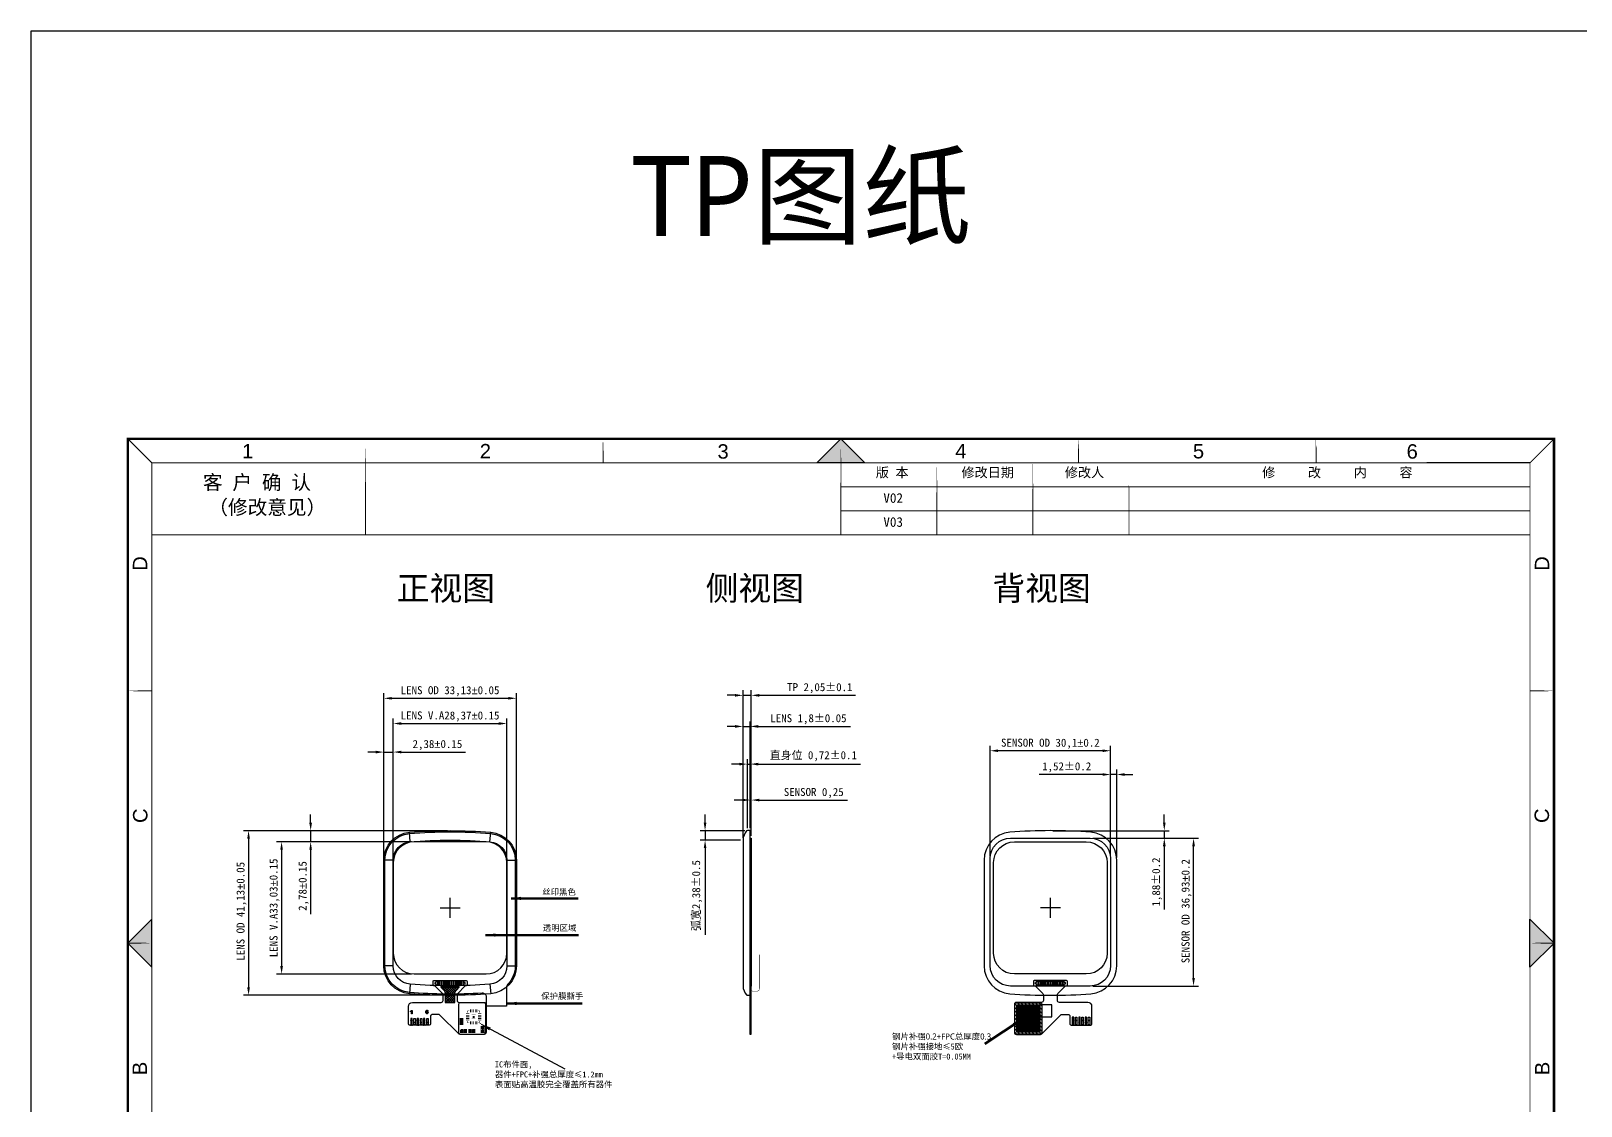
# Model space of a CAD drawing. Header units: millimetres. Extents: x -211 to 1637, y 270 to 770.
# Drawn here: x 437 to 824.3, y 501.3 to 769.8 of the extents above; entities that cross this region are included whole.
import ezdxf

# ---------------------------------------------------------------- set-up
doc = ezdxf.new("R2010")
doc.units = ezdxf.units.MM
doc.linetypes.add('TRMIDX_20', pattern=[2, 1, 1])
for name, color, linetype in [('DIM', 4, 'Continuous'), ('FPC', 5, 'Continuous'), ('LENS', 3, 'Continuous'), ('sensor OD', 7, 'Continuous'), ('TP_FPC', 62, 'Continuous'), ('保护膜', 5, 'Continuous'), ('鑫视界图框', 3, 'Continuous')]:
    doc.layers.add(name, color=color, linetype=linetype)
doc.styles.add('Arial', font='arial.ttf', dxfattribs={"height": 3})
doc.styles.get("Standard").update_dxf_attribs({"font": 'txt', "bigfont": 'gbcbig.shx'})
doc.styles.add('宋体', font='')
doc.styles.add('样式 4', font='')
doc.styles.add('黑体', font='simhei.ttf')
doc.styles.get('宋体').set_extended_font_data('SimSun')
doc.styles.get('样式 4').set_extended_font_data('SimSun')
doc.dimstyles.new('HJ', dxfattribs={"dimtxt": 2, "dimasz": 2, "dimexe": 1.25, "dimexo": 0.625, "dimtad": 1, "dimtxsty": '黑体', "dimcen": 2, "dimclrd": 4, "dimclre": 4, "dimclrt": 4, "dimadec": 0, "dimazin": 0, "dimtfac": 1, "dimtmove": 0, "dimatfit": 3, "dimfxl": 1, "dimarcsym": 0})
doc.dimstyles.new('ISO-25', dxfattribs={"dimtxt": 2.5, "dimasz": 2.5, "dimexe": 1.25, "dimexo": 0.625, "dimtad": 1, "dimtxsty": 'Standard', "dimcen": 2.5, "dimadec": 0, "dimazin": 0, "dimtfac": 1, "dimtmove": 0, "dimatfit": 3, "dimfxl": 1, "dimarcsym": 0})
doc.dimstyles.new('ISO-25$7', dxfattribs={"dimtxt": 2.5, "dimasz": 2.4, "dimexe": 1.25, "dimexo": 0.5, "dimgap": 0.8, "dimtad": 1, "dimzin": 9, "dimdsep": 46, "dimtxsty": 'Standard', "dimcen": 0.5, "dimclrd": 256, "dimclre": 256, "dimclrt": 256, "dimadec": 1, "dimazin": 0, "dimtfac": 1, "dimtmove": 0, "dimatfit": 3, "dimfxl": 1, "dimlwd": -1, "dimlwe": -1, "dimarcsym": 0})

# ---------------------------------------------------------------- blocks, each defined once
blk = doc.blocks.new('*D1')
at = {"layer": 'DIM', "color": 4, "lineweight": -2}
for p, q in [((614.91, 568.31), (614.91, 605.12)), ((616.96, 568.81), (616.96, 605.12)), ((612.91, 603.87), (610.91, 603.87)), ((614.91, 603.87), (616.96, 603.87)), ((618.96, 603.87), (643.01, 603.87))]:
    blk.add_line(p, q, dxfattribs=at)
at = {"layer": 'DIM', "color": 4}
for points in [[(612.91, 604.2), (612.91, 603.53), (614.91, 603.87)], [(618.96, 604.2), (618.96, 603.53), (616.96, 603.87)]]:
    blk.add_solid(points, dxfattribs=at)
at = {"layer": 'DIM', "color": 4, "insert": (634.11, 605.66), "char_height": 2, "attachment_point": 5, "style": '黑体'}
blk.add_mtext('TP 2,05%%P0.1', dxfattribs=at)
blk = doc.blocks.new('*D2')
at = {"layer": 'DIM', "color": 4, "lineweight": -2}
for p, q in [((614.71, 577.71), (612.71, 577.71)), ((616.71, 570.69), (616.71, 578.96)), ((616.71, 577.71), (616.96, 577.71)), ((616.96, 568.81), (616.96, 578.96)), ((618.96, 577.71), (640.98, 577.71))]:
    blk.add_line(p, q, dxfattribs=at)
at = {"layer": 'DIM', "color": 4}
for points in [[(614.71, 578.04), (614.71, 577.38), (616.71, 577.71)], [(618.96, 578.04), (618.96, 577.38), (616.96, 577.71)]]:
    blk.add_solid(points, dxfattribs=at)
at = {"layer": 'DIM', "color": 4, "insert": (632.58, 579.46), "char_height": 2, "attachment_point": 5, "style": '黑体'}
blk.add_mtext('SENSOR 0,25', dxfattribs=at)
blk = doc.blocks.new('*D3')
at = {"layer": 'DIM', "color": 4, "lineweight": -2}
for p, q in [((614.91, 568.31), (614.91, 597.35)), ((616.71, 570.69), (616.71, 597.35)), ((612.91, 596.1), (610.91, 596.1)), ((614.91, 596.1), (616.71, 596.1)), ((618.71, 596.1), (641.8, 596.1))]:
    blk.add_line(p, q, dxfattribs=at)
at = {"layer": 'DIM', "color": 4}
for points in [[(612.91, 596.44), (612.91, 595.77), (614.91, 596.1)], [(618.71, 596.44), (618.71, 595.77), (616.71, 596.1)]]:
    blk.add_solid(points, dxfattribs=at)
at = {"layer": 'DIM', "color": 4, "insert": (631.26, 597.9), "char_height": 2, "attachment_point": 5, "style": '黑体'}
blk.add_mtext('LENS 1,8%%P0.05', dxfattribs=at)
blk = doc.blocks.new('*D74')
at = {"layer": 'DIM', "color": 4, "lineweight": -2}
for p, q in [((613.99, 586.69), (611.99, 586.69)), ((615.99, 570.69), (615.99, 587.94)), ((615.99, 586.69), (616.71, 586.69)), ((616.71, 570.69), (616.71, 587.94)), ((618.71, 586.69), (644.24, 586.69))]:
    blk.add_line(p, q, dxfattribs=at)
at = {"layer": 'DIM', "color": 4}
for points in [[(613.99, 587.02), (613.99, 586.35), (615.99, 586.69)], [(618.71, 587.02), (618.71, 586.35), (616.71, 586.69)]]:
    blk.add_solid(points, dxfattribs=at)
at = {"layer": 'DIM', "color": 4, "insert": (632.48, 588.66), "char_height": 2, "attachment_point": 5, "style": '黑体'}
blk.add_mtext('直身位 0,72%%P0.1', dxfattribs=at)
blk = doc.blocks.new('*D75')
at = {"layer": 'DIM', "color": 4, "lineweight": -2}
for p, q in [((605.43, 572.06), (605.43, 574.06)), ((615.36, 570.06), (604.18, 570.06)), ((605.43, 570.06), (605.43, 567.69)), ((614.29, 567.69), (604.18, 567.69)), ((605.43, 565.69), (605.43, 544.03))]:
    blk.add_line(p, q, dxfattribs=at)
at = {"layer": 'DIM', "color": 4}
for points in [[(605.09, 572.06), (605.76, 572.06), (605.43, 570.06)], [(605.09, 565.69), (605.76, 565.69), (605.43, 567.69)]]:
    blk.add_solid(points, dxfattribs=at)
at = {"layer": 'DIM', "color": 4, "insert": (603.45, 553.86), "char_height": 2, "attachment_point": 5, "rotation": 90, "style": '黑体'}
blk.add_mtext('弧宽2,38%%P0.5', dxfattribs=at)
blk = doc.blocks.new('*D76')
at = {"layer": 'DIM', "color": 4, "lineweight": -2}
for p, q in [((527.52, 562.71), (527.52, 598.08)), ((529.52, 596.83), (553.89, 596.83)), ((555.89, 562.71), (555.89, 598.08))]:
    blk.add_line(p, q, dxfattribs=at)
at = {"layer": 'DIM', "color": 4}
for points in [[(529.52, 597.16), (529.52, 596.49), (527.52, 596.83)], [(553.89, 597.16), (553.89, 596.49), (555.89, 596.83)]]:
    blk.add_solid(points, dxfattribs=at)
at = {"layer": 'DIM', "color": 4, "insert": (541.71, 598.58), "char_height": 2, "attachment_point": 5, "style": '黑体'}
blk.add_mtext('LENS V.A28,37{\\fArial|b0|i0|c134|p34;%%P}0.15', dxfattribs=at)
blk = doc.blocks.new('*D77')
at = {"layer": 'DIM', "color": 4, "lineweight": -2}
for p, q in [((525.15, 563.34), (525.15, 604.38)), ((558.28, 563.34), (558.28, 604.38)), ((527.15, 603.13), (556.28, 603.13))]:
    blk.add_line(p, q, dxfattribs=at)
at = {"layer": 'DIM', "color": 4}
for points in [[(527.15, 603.46), (527.15, 602.8), (525.15, 603.13)], [(556.28, 603.46), (556.28, 602.8), (558.28, 603.13)]]:
    blk.add_solid(points, dxfattribs=at)
at = {"layer": 'DIM', "color": 4, "insert": (541.71, 604.89), "char_height": 2, "attachment_point": 5, "style": '黑体'}
blk.add_mtext('LENS OD 33,13{\\A0;\\fArial|b0|i0|c134|p34;%%P\\fSimHei|b0|i0|c134|p49;0.05}', dxfattribs=at)
blk = doc.blocks.new('*D78')
at = {"layer": 'DIM', "color": 4, "lineweight": -2}
for p, q in [((523.15, 589.7), (521.15, 589.7)), ((525.15, 563.34), (525.15, 590.95)), ((525.15, 589.7), (527.52, 589.7)), ((527.52, 562.71), (527.52, 590.95)), ((529.52, 589.7), (545.57, 589.7))]:
    blk.add_line(p, q, dxfattribs=at)
at = {"layer": 'DIM', "color": 4}
for points in [[(523.15, 590.03), (523.15, 589.36), (525.15, 589.7)], [(529.52, 590.03), (529.52, 589.36), (527.52, 589.7)]]:
    blk.add_solid(points, dxfattribs=at)
at = {"layer": 'DIM', "color": 4, "insert": (538.55, 591.45), "char_height": 2, "attachment_point": 5, "style": '黑体'}
blk.add_mtext('2,38{\\fArial|b0|i0|c134|p34;%%P}0.15', dxfattribs=at)
blk = doc.blocks.new('*D79')
at = {"layer": 'DIM', "color": 4, "lineweight": -2}
for p, q in [((532.1, 567.28), (498.36, 567.28)), ((499.61, 565.28), (499.61, 536.25)), ((532.1, 534.25), (498.36, 534.25))]:
    blk.add_line(p, q, dxfattribs=at)
at = {"layer": 'DIM', "color": 4}
for points in [[(499.27, 565.28), (499.94, 565.28), (499.61, 567.28)], [(499.27, 536.25), (499.94, 536.25), (499.61, 534.25)]]:
    blk.add_solid(points, dxfattribs=at)
at = {"layer": 'DIM', "color": 4, "insert": (497.85, 550.77), "char_height": 2, "attachment_point": 5, "rotation": 90, "style": '黑体'}
blk.add_mtext('LENS V.A33,03{\\fArial|b0|i0|c134|p34;%%P}0.15', dxfattribs=at)
blk = doc.blocks.new('*D80')
at = {"layer": 'DIM', "color": 4, "lineweight": -2}
for p, q in [((541.08, 570.06), (490.11, 570.06)), ((491.36, 568.06), (491.36, 530.93)), ((541.08, 528.93), (490.11, 528.93))]:
    blk.add_line(p, q, dxfattribs=at)
at = {"layer": 'DIM', "color": 4}
for points in [[(491.02, 568.06), (491.69, 568.06), (491.36, 570.06)], [(491.02, 530.93), (491.69, 530.93), (491.36, 528.93)]]:
    blk.add_solid(points, dxfattribs=at)
at = {"layer": 'DIM', "color": 4, "insert": (489.6, 549.92), "char_height": 2, "attachment_point": 5, "rotation": 90, "style": '黑体'}
blk.add_mtext('LENS OD 41,13{\\A0;\\fArial|b0|i0|c134|p34;%%P\\fSimHei|b0|i0|c134|p49;0.05}', dxfattribs=at)
blk = doc.blocks.new('*D81')
at = {"layer": 'DIM', "color": 4, "lineweight": -2}
for p, q in [((506.87, 572.06), (506.87, 574.06)), ((541.08, 570.06), (505.62, 570.06)), ((506.87, 570.06), (506.87, 567.28)), ((532.1, 567.28), (505.62, 567.28)), ((506.87, 565.28), (506.87, 549.21))]:
    blk.add_line(p, q, dxfattribs=at)
at = {"layer": 'DIM', "color": 4}
for points in [[(506.53, 572.06), (507.2, 572.06), (506.87, 570.06)], [(506.53, 565.28), (507.2, 565.28), (506.87, 567.28)]]:
    blk.add_solid(points, dxfattribs=at)
at = {"layer": 'DIM', "color": 4, "insert": (505.11, 556.24), "char_height": 2, "attachment_point": 5, "rotation": 90, "style": '黑体'}
blk.add_mtext('2,78{\\fArial|b0|i0|c134|p34;%%P}0.15', dxfattribs=at)
blk = doc.blocks.new('*D82')
at = {"layer": 'DIM', "color": 4, "lineweight": -2}
for p, q in [((676.66, 563.71), (676.66, 591.28)), ((704.76, 590.03), (678.66, 590.03)), ((706.76, 563.71), (706.76, 591.28))]:
    blk.add_line(p, q, dxfattribs=at)
at = {"layer": 'DIM', "color": 4}
for points in [[(678.66, 590.36), (678.66, 589.7), (676.66, 590.03)], [(704.76, 590.36), (704.76, 589.7), (706.76, 590.03)]]:
    blk.add_solid(points, dxfattribs=at)
at = {"layer": 'DIM', "color": 4, "insert": (691.71, 591.78), "char_height": 2, "attachment_point": 5, "style": '黑体'}
blk.add_mtext('SENSOR OD 30,1{\\fArial|b0|i0|c0|p34;%%P}0.2', dxfattribs=at)
blk = doc.blocks.new('*D83')
at = {"layer": 'DIM', "color": 4, "lineweight": -2}
for p, q in [((706.76, 563.71), (706.76, 585.34)), ((708.28, 563.34), (708.28, 585.34)), ((704.76, 584.09), (688.91, 584.09)), ((708.28, 584.09), (706.76, 584.09)), ((710.28, 584.09), (712.28, 584.09))]:
    blk.add_line(p, q, dxfattribs=at)
at = {"layer": 'DIM', "color": 4}
for points in [[(704.76, 584.42), (704.76, 583.75), (706.76, 584.09)], [(710.28, 584.42), (710.28, 583.75), (708.28, 584.09)]]:
    blk.add_solid(points, dxfattribs=at)
at = {"layer": 'DIM', "color": 4, "insert": (695.79, 585.88), "char_height": 2, "attachment_point": 5, "style": '黑体'}
blk.add_mtext('1,52%%P0.2', dxfattribs=at)
blk = doc.blocks.new('*D84')
at = {"layer": 'DIM', "color": 4, "lineweight": -2}
for p, q in [((720.18, 572.06), (720.18, 574.06)), ((692.34, 570.06), (721.43, 570.06)), ((720.18, 570.06), (720.18, 568.18)), ((702.29, 568.18), (721.43, 568.18)), ((720.18, 566.18), (720.18, 550.34))]:
    blk.add_line(p, q, dxfattribs=at)
at = {"layer": 'DIM', "color": 4}
for points in [[(719.85, 572.06), (720.51, 572.06), (720.18, 570.06)], [(719.85, 566.18), (720.51, 566.18), (720.18, 568.18)]]:
    blk.add_solid(points, dxfattribs=at)
at = {"layer": 'DIM', "color": 4, "insert": (718.39, 557.23), "char_height": 2, "attachment_point": 5, "rotation": 90, "style": '黑体'}
blk.add_mtext('1,88%%P0.2', dxfattribs=at)
blk = doc.blocks.new('*D85')
at = {"layer": 'DIM', "color": 4, "lineweight": -2}
for p, q in [((702.29, 568.18), (728.74, 568.18)), ((727.49, 533.25), (727.49, 566.18)), ((702.29, 531.25), (728.74, 531.25))]:
    blk.add_line(p, q, dxfattribs=at)
at = {"layer": 'DIM', "color": 4}
for points in [[(727.16, 566.18), (727.83, 566.18), (727.49, 568.18)], [(727.16, 533.25), (727.83, 533.25), (727.49, 531.25)]]:
    blk.add_solid(points, dxfattribs=at)
at = {"layer": 'DIM', "color": 4, "insert": (725.74, 549.95), "char_height": 2, "attachment_point": 5, "rotation": 90, "style": '黑体'}
blk.add_mtext('SENSOR OD 36,93{\\fArial|b0|i0|c0|p34;%%P}0.2', dxfattribs=at)
blk = doc.blocks.new('SMOOTH_0$0254')
at = {"const_width": 0.0127}
blk.add_lwpolyline([(-0.00635, 0, 1), (0.00635, 0, 1)], format="xyb", close=True, dxfattribs=at)
blk = doc.blocks.new('DRIL_HOLE_0')
blk.add_lwpolyline([(0, 0, 1), (0, 0, 1)], format="xyb", close=True)
blk = doc.blocks.new('PAD_0')
blk.add_lwpolyline([(0, 0, 1), (0, 0, 1)], format="xyb", close=True)

msp = doc.modelspace()

# ---------------------------------------------------------------- hatches: boundary and pattern name
for points in [[(633.36213, 661.97258), (639.36213, 667.97258), (645.36213, 661.97258)], [(467.16213, 547.97258), (461.16213, 541.97258), (467.16213, 535.97258)], [(811.56213, 547.97258), (817.56213, 541.97258), (811.56213, 535.97258)]]:
    msp.add_hatch(color=3).paths.add_polyline_path(points)
h = msp.add_hatch()
h.set_pattern_fill('ANSI37', color=4, scale=0.13, style=0)
h.set_pattern_definition([(45, (11.4772, 51.1766), (-0.29185832, 0.29185832), []), (135, (11.4772, 51.1766), (-0.29185832, -0.29185832), [])])
edge = h.paths.add_edge_path()
edge.add_line((539.40817, 530.95427), (540.13035, 530.23208))
edge.add_arc((539.21111, 529.31285), 1.3, 0, 45, ccw=False)
edge.add_line((540.51111, 529.31285), (540.51111, 527.15227))
edge.add_line((540.51111, 527.15227), (542.91111, 527.15227))
edge.add_line((542.91111, 527.15227), (542.91111, 529.31285))
edge.add_arc((544.21111, 529.31285), 1.3, 135, 180, ccw=False)
edge.add_line((543.29187, 530.23208), (544.01405, 530.95427))
edge.add_line((544.01405, 530.95427), (539.40817, 530.95427))
h.paths.add_polyline_path([(541.00977, 529.03859), (542.40022, 529.03859), (542.40022, 528.48747), (541.00977, 528.48747)], flags=24)
h = msp.add_hatch()
h.set_pattern_fill('ANSI31', color=0, scale=0.2, angle=270, style=0)
h.set_pattern_definition([(315, (21.4194, 120.45324), (0.4490128, 0.4490128), [])])
edge = h.paths.add_edge_path()
edge.add_line((689.61272, 526.65227), (689.61272, 519.65227))
edge.add_arc((689.21272, 519.65227), 0.4, -90, 0, ccw=False)
edge.add_line((689.21272, 519.25227), (683.21272, 519.25227))
edge.add_arc((683.21272, 519.65227), 0.4, 180, 270, ccw=False)
edge.add_line((682.81272, 519.65227), (682.81272, 526.65227))
edge.add_arc((683.21272, 526.65227), 0.4, 90, 180, ccw=False)
edge.add_line((683.21272, 527.05227), (689.21272, 527.05227))
edge.add_arc((689.21272, 526.65227), 0.4, 0, 90, ccw=False)
h = msp.add_hatch()
h.set_pattern_fill('ANSI37', color=4, scale=0.09, style=0)
h.set_pattern_definition([(45, (-233.8444, -1.5583), (-0.20205576, 0.20205576), []), (135, (-233.8444, -1.5583), (-0.20205576, -0.20205576), [])])
h.paths.add_polyline_path([(689.11272, 526.55227), (689.11272, 519.75227), (683.31272, 519.75227), (683.31272, 526.55227)])

# ---------------------------------------------------------------- linework, layer by layer
at = {"color": 1}
for points in [[(436.98841, 269.83067), (1636.98841, 269.83067), (1636.98841, 769.83067), (436.98841, 769.83067)], [(544.3095, 523.00227), (544.3095, 522.50227), (544.8175, 522.50227), (544.8175, 523.00227)], [(544.3095, 522.20227), (544.3095, 521.70227), (544.8175, 521.70227), (544.8175, 522.20227)], [(544.9095, 520.26027), (544.4095, 520.26027), (544.4095, 519.75227), (544.9095, 519.75227)], [(545.7095, 520.26027), (545.2095, 520.26027), (545.2095, 519.75227), (545.7095, 519.75227)], [(547.0095, 520.26027), (546.5095, 520.26027), (546.5095, 519.75227), (547.0095, 519.75227)], [(547.8095, 520.26027), (547.3095, 520.26027), (547.3095, 519.75227), (547.8095, 519.75227)], [(549.6055, 520.55627), (549.6055, 521.05627), (550.1135, 521.05627), (550.1135, 520.55627)], [(549.6055, 519.75627), (549.6055, 520.25627), (550.1135, 520.25627), (550.1135, 519.75627)]]:
    msp.add_lwpolyline(points, close=True, dxfattribs=at)
at = {"color": 3}
for points in [[(633.36213, 661.97258), (639.36213, 667.97258), (645.36213, 661.97258)], [(467.16213, 547.97258), (461.16213, 541.97258), (467.16213, 535.97258)], [(811.56213, 547.97258), (817.56213, 541.97258), (811.56213, 535.97258)]]:
    msp.add_lwpolyline(points, close=True, dxfattribs=at)
at = {"const_width": 0.1}
msp.add_lwpolyline([(616.78611, 532.60427), (616.78611, 530.65227, 0.414213562), (617.48611, 529.95227), (618.36611, 529.95227, 0.414213562), (619.06611, 530.65227), (619.06611, 539.07118)], format="xyb", dxfattribs=at)
at = {"color": 4}
msp.add_lwpolyline([(539.40817, 530.95427), (540.13035, 530.23208, -0.198912367), (540.51111, 529.31285), (540.51111, 527.15227), (542.91111, 527.15227), (542.91111, 529.31285, -0.198912367), (543.29187, 530.23208), (544.01405, 530.95427), (539.40817, 530.95427)], format="xyb", close=True, dxfattribs=at)
for points in [[(544.2095, 527.05227, 0.414213562), (543.8095, 526.65227), (543.8095, 519.65227, 0.414213562), (544.2095, 519.25227), (550.2095, 519.25227, 0.414213562), (550.6095, 519.65227), (550.6095, 526.65227, 0.414213562), (550.2095, 527.05227)], [(532.2845, 521.45227, 0.171572875), (532.2345, 521.59369), (532.2345, 522.51085, 0.353553391), (532.2345, 522.79369), (532.2345, 523.15227), (531.8845, 523.15227), (531.8845, 522.79369, 0.353553391), (531.8845, 522.51085), (531.8845, 521.59369, 0.171572875), (531.8345, 521.45227), (531.9595, 521.45227, -1), (532.1595, 521.45227)], [(532.6345, 521.45227, -0.171572875), (532.6845, 521.59369), (532.6845, 522.01085, -0.353553391), (532.6845, 522.29369), (532.6845, 523.15227), (533.0345, 523.15227), (533.0345, 522.29369, -0.353553391), (533.0345, 522.01085), (533.0345, 521.59369, -0.171572875), (533.0845, 521.45227), (532.9595, 521.45227, 1), (532.7595, 521.45227)], [(533.8845, 521.45227, 0.171572875), (533.8345, 521.59369), (533.8345, 522.51085, 0.353553391), (533.8345, 522.79369), (533.8345, 523.15227), (533.4845, 523.15227), (533.4845, 522.79369, 0.353553391), (533.4845, 522.51085), (533.4845, 521.59369, 0.171572875), (533.4345, 521.45227), (533.5595, 521.45227, -1), (533.7595, 521.45227)], [(534.2345, 521.45227, -0.171572875), (534.2845, 521.59369), (534.2845, 522.01085, -0.353553391), (534.2845, 522.29369), (534.2845, 523.15227), (534.6345, 523.15227), (534.6345, 522.29369, -0.353553391), (534.6345, 522.01085), (534.6345, 521.59369, -0.171572875), (534.6845, 521.45227), (534.5595, 521.45227, 1), (534.3595, 521.45227)], [(535.4845, 521.45227, 0.171572875), (535.4345, 521.59369), (535.4345, 522.51085, 0.353553391), (535.4345, 522.79369), (535.4345, 523.15227), (535.0845, 523.15227), (535.0845, 522.79369, 0.353553391), (535.0845, 522.51085), (535.0845, 521.59369, 0.171572875), (535.0345, 521.45227), (535.1595, 521.45227, -1), (535.3595, 521.45227)], [(535.8345, 521.45227, -0.171572875), (535.8845, 521.59369), (535.8845, 522.01085, -0.353553391), (535.8845, 522.29369), (535.8845, 523.15227), (536.2345, 523.15227), (536.2345, 522.29369, -0.353553391), (536.2345, 522.01085), (536.2345, 521.59369, -0.171572875), (536.2845, 521.45227), (536.1595, 521.45227, 1), (535.9595, 521.45227)], [(697.58772, 521.45227, 0.171572875), (697.53772, 521.59369), (697.53772, 522.01085, 0.353553391), (697.53772, 522.29369), (697.53772, 523.45227), (697.18772, 523.45227), (697.18772, 522.29369, 0.353553391), (697.18772, 522.01085), (697.18772, 521.59369, 0.171572875), (697.13772, 521.45227), (697.26272, 521.45227, -1), (697.46272, 521.45227)], [(697.93772, 521.45227, -0.171572875), (697.98772, 521.59369), (697.98772, 522.51085, -0.353553391), (697.98772, 522.79369), (697.98772, 523.45227), (698.33772, 523.45227), (698.33772, 522.79369, -0.353553391), (698.33772, 522.51085), (698.33772, 521.59369, -0.171572875), (698.38772, 521.45227), (698.26272, 521.45227, 1), (698.06272, 521.45227)], [(699.18772, 521.45227, 0.171572875), (699.13772, 521.59369), (699.13772, 522.01085, 0.353553391), (699.13772, 522.29369), (699.13772, 523.45227), (698.78772, 523.45227), (698.78772, 522.29369, 0.353553391), (698.78772, 522.01085), (698.78772, 521.59369, 0.171572875), (698.73772, 521.45227), (698.86272, 521.45227, -1), (699.06272, 521.45227)], [(699.53772, 521.45227, -0.171572875), (699.58772, 521.59369), (699.58772, 522.51085, -0.353553391), (699.58772, 522.79369), (699.58772, 523.45227), (699.93772, 523.45227), (699.93772, 522.79369, -0.353553391), (699.93772, 522.51085), (699.93772, 521.59369, -0.171572875), (699.98772, 521.45227), (699.86272, 521.45227, 1), (699.66272, 521.45227)], [(700.78772, 521.45227, 0.171572875), (700.73772, 521.59369), (700.73772, 522.01085, 0.353553391), (700.73772, 522.29369), (700.73772, 523.45227), (700.38772, 523.45227), (700.38772, 522.29369, 0.353553391), (700.38772, 522.01085), (700.38772, 521.59369, 0.171572875), (700.33772, 521.45227), (700.46272, 521.45227, -1), (700.66272, 521.45227)], [(701.13772, 521.45227, -0.171572875), (701.18772, 521.59369), (701.18772, 522.51085, -0.353553391), (701.18772, 522.79369), (701.18772, 523.45227), (701.53772, 523.45227), (701.53772, 522.79369, -0.353553391), (701.53772, 522.51085), (701.53772, 521.59369, -0.171572875), (701.58772, 521.45227), (701.46272, 521.45227, 1), (701.26272, 521.45227)]]:
    msp.add_lwpolyline(points, format="xyb", close=True)
at = {"color": 0}
for points in [[(689.61272, 526.65227), (689.61272, 519.65227, -0.414213562), (689.21272, 519.25227), (683.21272, 519.25227, -0.414213562), (682.81272, 519.65227), (682.81272, 526.65227, -0.414213562), (683.21272, 527.05227), (689.21272, 527.05227), (689.21272, 527.05227, -0.414213562)], [(531.85929, 524.81198), (531.85929, 524.95748, 0.202597254), (532.09539, 525.16818), (532.22479, 525.16818), (532.22479, 524.32998), (532.06529, 524.32998), (532.06529, 524.93338, -0.110000458)], [(535.97796, 525.05245, 0.140057776), (535.92046, 525.05561, 0.15425612), (535.86731, 525.02382, 0.117309812), (535.83758, 524.97165, 0.055188516), (535.81405, 524.82353, -0.101955801), (535.8768, 524.87439, -0.09349026), (535.94111, 524.89299, -0.107614222), (536.03833, 524.88157, -0.122037763), (536.13365, 524.81773, -0.184007343), (536.20444, 524.63868, -0.169296715), (536.15426, 524.44432, -0.207068143), (535.98468, 524.34097, -0.175784962), (535.79902, 524.37463, -0.184871035), (535.67718, 524.53604, -0.070439582), (535.64853, 524.73737, -0.060794497), (535.66712, 524.94585, -0.156786947), (535.76022, 525.11802, -0.155127661), (535.90461, 525.18734, -0.102541058), (536.02671, 525.18152, -0.112597851), (536.11035, 525.13733, -0.1039548), (536.16375, 525.0669, -0.071200645), (536.18965, 524.98203), (536.03485, 524.96503, 0.109482826), (536.01728, 525.02079, 0.166277263)], [(536.04691, 524.65644, 0.135548528), (536.02005, 524.73473, 0.17919427), (535.96098, 524.77392, 0.187671853), (535.88721, 524.76336, 0.099106195), (535.85415, 524.73355, 0.087809697), (535.83554, 524.69499, 0.066032968), (535.82775, 524.64102, 0.08418586), (535.83767, 524.56073, 0.109403646), (535.86721, 524.5085, 0.129247262), (535.91404, 524.47553, 0.113601145), (535.95784, 524.47095, 0.136528708), (536.00265, 524.48904, 0.18060386), (536.04134, 524.55052, 0.082359344)]]:
    msp.add_lwpolyline(points, format="xyb", close=True, dxfattribs=at)
at = {"color": 1}
for points, const_width in [([(544.3095, 522.75227), (544.8175, 522.75227)], 0.5), ([(545.7095, 524.35227), (546.5095, 524.35227)], 0.2), ([(545.7095, 523.95227), (546.5095, 523.95227)], 0.2), ([(545.7095, 523.55227), (546.5095, 523.55227)], 0.2), ([(545.7095, 523.15227), (546.5095, 523.15227)], 0.2), ([(546.8095, 524.65227), (546.8095, 525.45227)], 0.2), ([(547.2095, 524.65227), (547.2095, 525.45227)], 0.2), ([(547.3595, 523.55227), (547.8595, 523.55227)], 0.5), ([(547.6095, 524.65227), (547.6095, 525.45227)], 0.2), ([(548.0095, 524.65227), (548.0095, 525.45227)], 0.2), ([(548.4095, 524.65227), (548.4095, 525.45227)], 0.2), ([(548.7095, 524.35227), (549.5095, 524.35227)], 0.2), ([(548.7095, 523.95227), (549.5095, 523.95227)], 0.2), ([(548.7095, 523.55227), (549.5095, 523.55227)], 0.2), ([(548.7095, 523.15227), (549.5095, 523.15227)], 0.2), ([(544.3095, 521.95227), (544.8175, 521.95227)], 0.5), ([(544.6595, 520.26027), (544.6595, 519.75227)], 0.5), ([(545.4595, 520.26027), (545.4595, 519.75227)], 0.5), ([(545.7095, 522.75227), (546.5095, 522.75227)], 0.2), ([(546.7595, 520.26027), (546.7595, 519.75227)], 0.5), ([(546.8095, 521.65227), (546.8095, 522.45227)], 0.2), ([(547.2095, 521.65227), (547.2095, 522.45227)], 0.2), ([(547.5595, 520.26027), (547.5595, 519.75227)], 0.5), ([(547.6095, 521.65227), (547.6095, 522.45227)], 0.2), ([(548.0095, 521.65227), (548.0095, 522.45227)], 0.2), ([(548.4095, 521.65227), (548.4095, 522.45227)], 0.2), ([(548.7095, 522.75227), (549.5095, 522.75227)], 0.2), ([(549.6055, 520.80627), (550.1135, 520.80627)], 0.5), ([(549.6055, 520.00627), (550.1135, 520.00627)], 0.5)]:
    msp.add_lwpolyline(points, dxfattribs=dict(at, const_width=const_width))
at = {"color": 2, "const_width": 0.15}
for points in [[(544.9635, 523.15227), (544.1635, 523.15227), (544.1635, 521.55227), (544.9635, 521.55227)], [(545.8595, 519.60627), (545.8595, 520.40627), (544.4595, 520.40627), (544.2595, 520.20627), (544.2595, 519.60627)], [(547.9595, 519.60627), (547.9595, 520.40627), (546.3595, 520.40627), (546.3595, 519.60627)], [(550.2595, 519.60627), (549.4595, 519.60627), (549.4595, 521.20627), (550.2595, 521.20627)]]:
    msp.add_lwpolyline(points, close=True, dxfattribs=at)
at = {"color": 2}
for points, const_width in [([(546.1095, 524.65227), (546.1095, 525.05227), (546.5095, 525.05227)], 0.1), ([(549.10949, 524.65227), (549.10949, 525.05227), (548.7095, 525.05227)], 0.1), ([(544.7635, 522.35227), (544.3635, 522.35227)], 0.15), ([(545.0595, 519.80627), (545.0595, 520.20627)], 0.15), ([(546.1095, 522.45227), (546.1095, 522.05227), (546.5095, 522.05227)], 0.1), ([(547.1595, 519.80627), (547.1595, 520.20627)], 0.15), ([(549.10949, 522.45227), (549.10949, 522.20227), (548.9595, 522.05227), (548.7095, 522.05227)], 0.1), ([(550.0595, 520.40627), (549.6595, 520.40627)], 0.15)]:
    msp.add_lwpolyline(points, dxfattribs=dict(at, const_width=const_width))
for points, const_width in [([(546.0845, 524.65227, 1), (546.1345, 524.65227, 1)], 0.05), ([(546.4845, 525.05227, 1), (546.5345, 525.05227, 1)], 0.05), ([(548.6845, 525.05227, 1), (548.7345, 525.05227, 1)], 0.05), ([(549.08449, 524.65227, 1), (549.13449, 524.65227, 1)], 0.05), ([(546.0845, 522.45227, 1), (546.1345, 522.45227, 1)], 0.05), ([(546.4845, 522.05227, 1), (546.5345, 522.05227, 1)], 0.05), ([(548.6845, 522.05227, 1), (548.7345, 522.05227, 1)], 0.05), ([(549.08449, 522.45227, 1), (549.13449, 522.45227, 1)], 0.05), ([(549.18449, 521.90227, 1), (549.33449, 521.90227, 1)], 0.15)]:
    msp.add_lwpolyline(points, format="xyb", close=True, dxfattribs=dict(at, const_width=const_width))
at = {"linetype": 'TRMIDX_20', "const_width": 0.0254}
msp.add_lwpolyline([(547.1095, 523.05227), (548.0095, 523.05227), (548.1095, 523.15227), (548.1095, 524.05227), (547.1095, 524.05227)], close=True, dxfattribs=at)
at = {"color": 4}
for points in [[(689.11272, 526.55227), (689.11272, 519.75227), (683.31272, 519.75227), (683.31272, 526.55227)], [(689.11272, 526.55227), (689.11272, 523.55227), (692.11272, 523.55227), (692.11272, 526.55227)]]:
    msp.add_lwpolyline(points, close=True, dxfattribs=at)
for centre in [(532.0595, 522.65227), (532.8595, 522.15227), (533.6595, 522.65227), (534.4595, 522.15227), (535.2595, 522.65227), (536.0595, 522.15227), (697.36272, 522.15227), (698.16272, 522.65227), (698.96272, 522.15227), (699.76272, 522.65227), (700.56272, 522.15227), (701.36272, 522.65227)]:
    msp.add_circle(centre, 0.1)
at = {"layer": 'FPC', "color": 1}
for points in [[(538.26111, 531.80427), (537.96111, 531.80427), (537.96111, 532.10427), (538.26111, 532.10427), (538.26111, 532.45427), (538.56111, 532.45427), (538.56111, 531.45427), (538.26111, 531.45427), (538.26111, 531.80427)], [(538.86111, 531.45427), (539.16111, 531.45427), (539.16111, 532.45427), (538.86111, 532.45427)], [(539.46111, 531.45427), (539.76111, 531.45427), (539.76111, 532.45427), (539.46111, 532.45427)], [(540.06111, 531.45427), (540.36111, 531.45427), (540.36111, 532.45427), (540.06111, 532.45427)], [(540.66111, 531.45427), (540.96111, 531.45427), (540.96111, 532.45427), (540.66111, 532.45427)], [(541.26111, 531.45427), (541.56111, 531.45427), (541.56111, 532.45427), (541.26111, 532.45427)], [(541.86111, 531.45427), (542.16111, 531.45427), (542.16111, 532.45427), (541.86111, 532.45427)], [(542.46111, 531.45427), (542.76111, 531.45427), (542.76111, 532.45427), (542.46111, 532.45427)], [(543.06111, 531.45427), (543.36111, 531.45427), (543.36111, 532.45427), (543.06111, 532.45427)], [(543.66111, 531.45427), (543.96111, 531.45427), (543.96111, 532.45427), (543.66111, 532.45427)], [(544.26111, 531.45427), (544.56111, 531.45427), (544.56111, 532.45427), (544.26111, 532.45427)], [(545.16111, 531.80427), (545.46111, 531.80427), (545.46111, 532.10427), (545.16111, 532.10427), (545.16111, 532.45427), (544.86111, 532.45427), (544.86111, 531.45427), (545.16111, 531.45427), (545.16111, 531.80427)], [(688.26111, 531.80427), (687.96111, 531.80427), (687.96111, 532.10427), (688.26111, 532.10427), (688.26111, 532.45427), (688.56111, 532.45427), (688.56111, 531.45427), (688.26111, 531.45427), (688.26111, 531.80427)], [(689.16111, 531.45427), (688.86111, 531.45427), (688.86111, 532.45427), (689.16111, 532.45427)], [(689.76111, 531.45427), (689.46111, 531.45427), (689.46111, 532.45427), (689.76111, 532.45427)], [(690.36111, 531.45427), (690.06111, 531.45427), (690.06111, 532.45427), (690.36111, 532.45427)], [(690.96111, 531.45427), (690.66111, 531.45427), (690.66111, 532.45427), (690.96111, 532.45427)], [(691.56111, 531.45427), (691.26111, 531.45427), (691.26111, 532.45427), (691.56111, 532.45427)], [(692.16111, 531.45427), (691.86111, 531.45427), (691.86111, 532.45427), (692.16111, 532.45427)], [(692.76111, 531.45427), (692.46111, 531.45427), (692.46111, 532.45427), (692.76111, 532.45427)], [(693.36111, 531.45427), (693.06111, 531.45427), (693.06111, 532.45427), (693.36111, 532.45427)], [(693.96111, 531.45427), (693.66111, 531.45427), (693.66111, 532.45427), (693.96111, 532.45427)], [(694.56111, 531.45427), (694.26111, 531.45427), (694.26111, 532.45427), (694.56111, 532.45427)], [(695.16111, 531.80427), (695.46111, 531.80427), (695.46111, 532.10427), (695.16111, 532.10427), (695.16111, 532.45427), (694.86111, 532.45427), (694.86111, 531.45427), (695.16111, 531.45427), (695.16111, 531.80427)]]:
    msp.add_lwpolyline(points, close=True, dxfattribs=at)
at = {"layer": 'FPC', "color": 42}
msp.add_lwpolyline([(616.83611, 519.15227), (616.73611, 519.15227), (616.73611, 532.60427), (616.83611, 532.60427)], close=True, dxfattribs=at)
at = {"layer": 'LENS', "linetype": 'Continuous'}
for p, q in [((531.75076, 567.29348), (531.56357, 569.66109)), ((551.67146, 567.29348), (551.85865, 569.66109)), ((527.5203, 562.71535), (525.1453, 562.71535)), ((555.90191, 562.71535), (558.27691, 562.71535)), ((539.2095, 550.76927), (544.2095, 550.76927)), ((541.7095, 548.26927), (541.7095, 553.26927)), ((694.21111, 550.76927), (689.21111, 550.76927)), ((691.71111, 548.26927), (691.71111, 553.26927)), ((527.5203, 536.27318), (525.1453, 536.27318)), ((555.90191, 536.27318), (558.27691, 536.27318)), ((531.75076, 531.69505), (531.56357, 529.32744)), ((551.67146, 531.69505), (551.85865, 529.32744))]:
    msp.add_line(p, q, dxfattribs=at)
for points in [[(525.14208, 562.71535, -0.391288744), (531.56034, 569.66109, -0.039470262), (551.85865, 569.66109, -0.391288744), (558.27691, 562.71535), (558.27691, 536.27318, -0.391288744), (551.85865, 529.32744, -0.039470262), (531.56034, 529.32744, -0.391288744), (525.14208, 536.27318)], [(614.91111, 531.30185), (614.97487, 530.64875), (615.16319, 530.01892), (615.47053, 529.43658), (615.80504, 529.00782, 0.210092236), (615.98924, 528.92685), (616.71111, 528.92685), (616.71111, 570.06168), (615.98924, 570.06169, 0.210092236), (615.80504, 569.98071), (615.47053, 569.55196), (615.16319, 568.96961), (614.97487, 568.33979), (614.91111, 567.68668)], [(708.28014, 562.71535, 0.391288744), (701.86188, 569.66109, 0.039470262), (681.56357, 569.66109, 0.391288744), (675.1453, 562.71535), (675.1453, 536.27318, 0.391288744), (681.56357, 529.32744, 0.039470262), (701.86188, 529.32744, 0.391288744), (708.28014, 536.27318)], [(527.51708, 562.71535, -0.391288744), (531.74753, 567.29348, -0.039470262), (551.67146, 567.29348, -0.391288744), (555.90191, 562.71535), (555.90191, 536.27318, -0.391288744), (551.67146, 531.69505, -0.039470262), (531.74753, 531.69505, -0.391288744), (527.51708, 536.27318)], [(705.89611, 539.45427, -0.414213562), (700.69611, 534.25427), (682.72611, 534.25427, -0.414213562), (677.52611, 539.45427), (677.52611, 562.08427, -0.414213562), (682.72611, 567.28427), (700.69611, 567.28427, -0.414213562), (705.89611, 562.08427)]]:
    msp.add_lwpolyline(points, format="xyb", close=True, dxfattribs=at)
at = {"layer": 'LENS', "color": 6, "linetype": 'Continuous'}
msp.add_lwpolyline([(527.5245, 539.45427, 0.414213562), (532.7245, 534.25427), (550.6945, 534.25427, 0.414213562), (555.8945, 539.45427), (555.8945, 562.08427, 0.414213562), (550.6945, 567.28427), (532.7245, 567.28427, 0.414213562), (527.5245, 562.08427)], format="xyb", close=True, dxfattribs=at)
at = {"layer": 'sensor OD', "color": 0, "linetype": 'Continuous'}
msp.add_lwpolyline([(616.71111, 568.18427), (616.96111, 568.18427), (616.96111, 531.25427), (616.71111, 531.25427)], close=True, dxfattribs=at)
at = {"layer": 'sensor OD', "linetype": 'Continuous'}
msp.add_lwpolyline([(706.76111, 536.35427, -0.414213562), (701.66111, 531.25427), (681.76111, 531.25427, -0.414213562), (676.66111, 536.35427), (676.66111, 563.08427, -0.414213562), (681.76111, 568.18427), (701.66111, 568.18427, -0.414213562), (706.76111, 563.08427)], format="xyb", close=True, dxfattribs=at)
at = {"layer": 'TP_FPC'}
for points in [[(536.8095, 523.65227), (536.8095, 521.75227, -0.414213562), (536.5095, 521.45227), (531.6095, 521.45227, -0.414213562), (531.3095, 521.75227), (531.3095, 526.15227, -0.414213562), (532.3095, 527.15227), (539.46111, 527.15227, 0.414213562), (539.96111, 527.65227), (539.96111, 529.06285, 0.198912367), (539.81466, 529.4164), (538.01466, 531.2164, 0.198912367), (537.80253, 531.30427), (537.66111, 531.30427, -0.414213562), (537.46111, 531.50427), (537.46111, 532.40427, -0.414213562), (537.66111, 532.60427), (545.76111, 532.60427, -0.414213562), (545.96111, 532.40427), (545.96111, 531.50427, -0.414213562), (545.76111, 531.30427), (545.61969, 531.30427, 0.198912367), (545.40756, 531.2164), (543.60756, 529.4164, 0.198912367), (543.46111, 529.06285), (543.46111, 527.65227, 0.414213562), (543.96111, 527.15227), (550.2095, 527.15227, -0.414213562), (550.7095, 526.65227), (550.7095, 519.65227, -0.414213562), (550.2095, 519.15227), (544.2095, 519.15227, -0.198912367), (543.85594, 519.29871), (539.14884, 524.00582, 0.198912367), (538.79528, 524.15227), (537.3095, 524.15227, 0.414213562)], [(696.61272, 523.65227), (696.61272, 521.75227, 0.414213562), (696.91272, 521.45227), (701.81272, 521.45227, 0.414213562), (702.11272, 521.75227), (702.11272, 526.15227, 0.414213562), (701.11272, 527.15227), (693.96111, 527.15227, -0.414213562), (693.46111, 527.65227), (693.46111, 529.06285, -0.198912367), (693.60756, 529.4164), (695.40756, 531.2164, -0.198912367), (695.61969, 531.30427), (695.76111, 531.30427, 0.414213562), (695.96111, 531.50427), (695.96111, 532.40427, 0.414213562), (695.76111, 532.60427), (687.66111, 532.60427, 0.414213562), (687.46111, 532.40427), (687.46111, 531.50427, 0.414213562), (687.66111, 531.30427), (687.80253, 531.30427, -0.198912367), (688.01466, 531.2164), (689.81466, 529.4164, -0.198912367), (689.96111, 529.06285), (689.96111, 527.65227, -0.414213562), (689.46111, 527.15227), (683.21272, 527.15227, 0.414213562), (682.71272, 526.65227), (682.71272, 519.65227, 0.414213562), (683.21272, 519.15227), (689.21272, 519.15227, 0.198912367), (689.56628, 519.29871), (694.27338, 524.00582, -0.198912367), (694.62694, 524.15227), (696.11272, 524.15227, -0.414213562)]]:
    msp.add_lwpolyline(points, format="xyb", close=True, dxfattribs=at)
at = {"layer": '保护膜', "color": 151}
msp.add_lwpolyline([(531.58399, 529.62651, -0.391288744), (525.44208, 536.27318), (525.44208, 562.71535, -0.391288744), (531.58399, 569.36203, -0.039470262), (551.83501, 569.36203, -0.391288744), (557.97691, 562.71535), (557.97691, 536.27318, -0.194936822), (556.09569, 531.63133, 0.194936822), (555.81354, 530.93513), (555.81354, 526.22685), (550.81354, 526.22685), (550.81354, 528.48074, 0.432680563), (549.75094, 529.47877, -0.03539871)], format="xyb", close=True, dxfattribs=at)
at = {"layer": '鑫视界图框', "color": 3}
msp.add_line((811.56213, 661.97258), (785.79951, 661.97258), dxfattribs=at)
for points, const_width in [([(817.56213, 415.97258), (461.16213, 415.97258), (461.16213, 667.97258), (817.56213, 667.97258)], 0.6), ([(520.56213, 667.97258), (520.56213, 667.97258), (520.56319, 643.97258), (520.56319, 643.97258)], 0.24), ([(579.96213, 667.97258), (579.96213, 667.97258), (579.96213, 662.03257), (579.96213, 662.03257)], 0.24), ([(639.36213, 667.97258), (639.36213, 667.97258), (639.36319, 643.97258), (639.36319, 643.97258)], 0.24), ([(698.76213, 667.97258), (698.76213, 667.97258), (698.76213, 662.03257), (698.76213, 662.03257)], 0.24), ([(758.16213, 667.97258), (758.16213, 667.97258), (758.16213, 662.03257), (758.16213, 662.03257)], 0.24), ([(811.56213, 421.97258), (467.16213, 421.97258), (467.16213, 661.97258), (811.56213, 661.97258)], 0.24), ([(467.16213, 661.97258), (811.56213, 661.97258), (811.56213, 643.97258), (467.16213, 643.97258)], 0.24), ([(663.36239, 661.97258), (663.36239, 661.97258), (663.36319, 643.97258), (663.36319, 643.97258)], 0.24), ([(687.36239, 661.97258), (687.36239, 661.97258), (687.36319, 643.97258), (687.36319, 643.97258)], 0.24), ([(711.36239, 661.97258), (711.36239, 661.97258), (711.36319, 643.97258), (711.36319, 643.97258)], 0.24), ([(639.36239, 655.97258), (811.56213, 655.97258), (811.56213, 649.97258), (639.36239, 649.97258)], 0.24), ([(461.16213, 604.97277), (467.10213, 604.97277), (467.10213, 604.97277), (461.16213, 604.97277)], 0.24), ([(817.56213, 604.97277), (811.62212, 604.97277), (811.62212, 604.97277), (817.56213, 604.97277)], 0.24), ([(467.10213, 541.97258), (461.16213, 541.97258), (461.16213, 541.97258), (467.10213, 541.97258)], 0.24), ([(811.62212, 541.97258), (817.56213, 541.97258), (817.56213, 541.97258), (811.62212, 541.97258)], 0.24)]:
    msp.add_lwpolyline(points, close=True, dxfattribs=dict(at, const_width=const_width))
at = {"layer": '鑫视界图框', "color": 3, "const_width": 0.24}
for points in [[(467.16213, 661.97258), (461.16213, 667.97258)], [(811.56213, 661.97258), (817.56213, 667.97258)]]:
    msp.add_lwpolyline(points, dxfattribs=at)

# ---------------------------------------------------------------- block references
for name, p in [('SMOOTH_0$0254', (547.1095, 524.05227)), ('SMOOTH_0$0254', (547.1095, 523.05227)), ('DRIL_HOLE_0', (547.6095, 523.55227)), ('DRIL_HOLE_0', (547.6095, 523.55227)), ('PAD_0', (547.6095, 523.55227)), ('PAD_0', (547.6095, 523.55227)), ('SMOOTH_0$0254', (548.0095, 523.05227)), ('SMOOTH_0$0254', (548.1095, 524.05227)), ('SMOOTH_0$0254', (548.1095, 523.15227))]:
    msp.add_blockref(name, p)

# ---------------------------------------------------------------- texts
at = {"color": 4, "attachment_point": 1}
for s, insert, char_height, width, style in [('{\\fMicrosoft YaHei|b0|i0|c134|p34;TP图纸}', (587.21039, 738.60854), 20, 95.8357901, '样式 4'), ('单层区', (541.08477, 528.96359), 0.3, 2.644438, '黑体')]:
    msp.add_mtext(s, dxfattribs=dict(at, insert=insert, char_height=char_height, width=width, style=style))
at = {"attachment_point": 1}
for s, insert, char_height, width, style in [('{\\fSimHei|b0|i0|c134|p49;\\C4;正视图}', (528.37922, 633.62528), 6, 32.004534, 'Arial'), ('{\\fSimHei|b0|i0|c134|p49;\\C4;侧视图}', (605.57137, 633.62528), 6, 31.8230241, 'Arial'), ('{\\fSimHei|b0|i0|c134|p49;\\C4;背视图}', (677.23185, 633.62528), 6, 33.3022976, 'Arial'), ('{\\fMicrosoft YaHei|b0|i0|c134|p34;\\C4;钢片补强0.2+FPC总厚度0.3\\P\\fSimHei|b0|i0|c134|p49;钢片补强接地≤5欧\\P\\C1;+导电双面胶T=0.05MM}', (652.14729, 519.38814), 1.5, 49.6546555, '黑体'), ('{\\C4;IC布件面,\\P器件+FPC+补强总厚度≤1.2mm\\C1;\\P\\C4;表面贴高温胶完全覆盖所有器件}', (552.90881, 512.40971), 1.5, 42.8090736, '黑体')]:
    msp.add_mtext(s, dxfattribs=dict(at, insert=insert, char_height=char_height, width=width, style=style))
at = {"char_height": 0.2, "width": 1.1612517, "attachment_point": 1, "rotation": 90, "style": '黑体'}
for s, insert in [('{\\C4;VDD}', (546.7103, 521.84419)), ('{\\C4;RST}', (547.11029, 521.84419)), ('{\\C4;SCL}', (547.51029, 521.84419)), ('{\\C4;SDA}', (547.91029, 521.84419)), ('{\\C4;INT}', (548.31326, 521.84419))]:
    msp.add_mtext(s, dxfattribs=dict(at, insert=insert))
at = {"layer": 'FPC', "color": 4, "char_height": 1.5, "attachment_point": 1, "style": 'Arial'}
for s, insert, width in [('{\\fSimHei|b0|i0|c134|p49;丝印黑色}', (564.7453, 555.50312), 12.3350303), ('{\\fSimHei|b0|i0|c134|p49;透明区域}', (564.87484, 546.52066), 12.3350303), ('{\\fSimHei|b0|i0|c134|p49;保护膜撕手}', (564.48741, 529.47196), 21.5472909)]:
    msp.add_mtext(s, dxfattribs=dict(at, insert=insert, width=width))
at = {"layer": '鑫视界图框', "color": 3, "char_height": 3.6, "width": 1.5140675, "attachment_point": 1}
for s, insert in [('{\\fArial|b0|i0|c0|p34;1}', (489.72986, 666.66182)), ('{\\fArial|b0|i0|c0|p34;2}', (549.12986, 666.66182)), ('{\\fArial|b0|i0|c0|p34;3}', (608.52986, 666.60183)), ('{\\fArial|b0|i0|c0|p34;4}', (667.92986, 666.66182)), ('{\\fArial|b0|i0|c0|p34;5}', (727.32986, 666.66182)), ('{\\fArial|b0|i0|c0|p34;6}', (780.72986, 666.60183))]:
    msp.add_mtext(s, dxfattribs=dict(at, insert=insert))
at = {"layer": '鑫视界图框', "color": 3, "lineweight": 0, "attachment_point": 1, "style": '宋体'}
for s, insert, char_height, width in [('{\\fSimHei|b0|i0|c134|p49;客 户 确 认}', (479.95671, 658.8718), 3.6, 36.3672949), ('{\\fSimHei|b0|i0|c134|p49;版 本}', (648.09545, 660.75413), 2.4, 36.3672949), ('{\\fSimHei|b0|i0|c134|p49;修改日期}', (669.49735, 660.75413), 2.4, 36.3672949), ('{\\fSimHei|b0|i0|c134|p49;修改人}', (695.32338, 660.75413), 2.4, 36.3672949), ('{\\fSimHei|b0|i0|c134|p49;修     改     内     容}', (744.62887, 660.75413), 2.4, 47.871917), ('{\\fSimHei|b0|i0|c134|p49;（修改意见）}', (481.29353, 652.65034), 3.6, 36.3672949), ('{\\fSimHei|b0|i0|c134|p49;V02}', (649.98269, 654.37269), 2.4, 36.3672949), ('{\\fSimHei|b0|i0|c134|p49;V03}', (649.98269, 648.37269), 2.4, 36.3672949)]:
    msp.add_mtext(s, dxfattribs=dict(at, insert=insert, char_height=char_height, width=width))
at = {"layer": '鑫视界图框', "color": 3, "char_height": 3.6, "width": 15.2891598, "attachment_point": 1, "rotation": 90}
for s, insert in [('{\\fArial|b0|i0|c0|p34;D}', (462.43075, 634.98195)), ('{\\fArial|b0|i0|c0|p34;D}', (812.75954, 634.98195)), ('{\\fArial|b0|i0|c0|p34;C}', (462.47883, 571.98189)), ('{\\fArial|b0|i0|c0|p34;C}', (812.71145, 571.98189)), ('{\\fArial|b0|i0|c0|p34;B}', (462.36982, 508.98182)), ('{\\fArial|b0|i0|c0|p34;B}', (812.82047, 508.98182))]:
    msp.add_mtext(s, dxfattribs=dict(at, insert=insert))

# ---------------------------------------------------------------- dimensions: what is measured, and where the dimension line sits
at = {"layer": 'DIM'}
for base, p1, p2, text, picture, middle in [((558.27691, 603.13079), (525.1453, 562.71535), (558.27691, 562.71535), 'LENS OD <>{\\A0;\\fArial|b0|i0|c134|p34;%%P\\fSimHei|b0|i0|c134|p49;0.05}', '*D77', (541.7095, 603.13079)), ((614.91111, 603.86726), (616.96111, 568.18427), (614.91111, 567.68668), 'TP <>%%P0.1', '*D1', (634.10564, 603.86726)), ((555.8945, 596.82828), (527.5245, 562.08427), (555.8945, 562.08427), 'LENS V.A<>{\\fArial|b0|i0|c134|p34;%%P}0.15', '*D76', (541.7095, 596.82828)), ((614.91111, 596.10459), (616.71111, 570.06168), (614.91111, 567.68668), 'LENS <>%%P0.05', '*D3', (631.25746, 596.10459)), ((615.98924, 586.68562), (616.71111, 570.06168), (615.98924, 570.06169), '直身位 <>%%P0.1', '*D74', (632.47656, 586.68562)), ((616.71111, 577.71006), (616.96111, 568.18427), (616.71111, 570.06168), 'SENSOR <>', '*D2', (632.57676, 577.71006))]:
    dim = msp.add_linear_dim(base=base, p1=p1, p2=p2, text=text, dimstyle='HJ', dxfattribs=at)
    dim.commit()
    dim.dimension.update_dxf_attribs({"geometry": picture, "text_midpoint": middle, "dimtype": 160})
for base, p1, p2, angle, text, picture, middle in [((527.5245, 589.69689), (525.1453, 562.71535), (527.5245, 562.08427), 180, '<>{\\fArial|b0|i0|c134|p34;%%P}0.15', '*D78', (538.54542, 589.69689)), ((676.66111, 590.03006), (706.76111, 563.08427), (676.66111, 563.08427), 180, 'SENSOR OD <>{\\fArial|b0|i0|c0|p34;%%P}0.2', '*D82', (691.71111, 590.03006)), ((706.76111, 584.08649), (708.28014, 562.71535), (706.76111, 563.08427), 180, '<>%%P0.2', '*D83', (695.79341, 584.08649)), ((506.86609, 567.28427), (541.7095, 570.06168), (532.7245, 567.28427), 90, '<>{\\fArial|b0|i0|c134|p34;%%P}0.15', '*D81', (506.86609, 556.23525)), ((605.42766, 567.68668), (615.98924, 570.06169), (614.91111, 567.68668), 90, '弧宽<>%%P0.5', '*D75', (605.42766, 553.85944)), ((720.18107, 570.06168), (701.66111, 568.18427), (691.71272, 570.06168), 90, '<>%%P0.2', '*D84', (720.18107, 557.22781)), ((491.35753, 528.92685), (541.7095, 570.06168), (541.7095, 528.92685), 270, 'LENS OD <>{\\A0;\\fArial|b0|i0|c134|p34;%%P\\fSimHei|b0|i0|c134|p49;0.05}', '*D80', (491.35753, 549.91883)), ((499.60712, 534.25427), (532.7245, 567.28427), (532.7245, 534.25427), 270, 'LENS V.A<>{\\fArial|b0|i0|c134|p34;%%P}0.15', '*D79', (499.60712, 550.76927)), ((727.49251, 568.18427), (701.66111, 531.25427), (701.66111, 568.18427), 90, 'SENSOR OD <>{\\fArial|b0|i0|c0|p34;%%P}0.2', '*D85', (727.49251, 549.95327))]:
    dim = msp.add_linear_dim(base=base, p1=p1, p2=p2, angle=angle, text=text, dimstyle='HJ', dxfattribs=at)
    dim.commit()
    dim.dimension.update_dxf_attribs({"geometry": picture, "text_midpoint": middle, "dimtype": 160})

# ---------------------------------------------------------------- leaders
at = {"layer": 'FPC', "color": 4}
for points in [[(556.93492, 553.13751), (573.70967, 553.13751)], [(550.55093, 543.982), (573.83041, 543.982)], [(555.8095, 526.9018), (574.74162, 526.9018)], [(684.64349, 523.00084), (675.33474, 516.77059)]]:
    msp.add_leader(points, dimstyle='ISO-25$7', override={"dimasz": 2.5, "dimexo": 0.625, "dimgap": 0.625, "dimzin": 8, "dimdsep": 44, "dimcen": 2.5, "dimclrd": 0, "dimclre": 0, "dimclrt": 0, "dimadec": 0, "dimlwd": 65534, "dimlwe": 65534}, dxfattribs=at)
msp.add_leader([(549.4595, 521.70627), (570.36307, 510.60069)], dimstyle='ISO-25', dxfattribs=at)

doc.saveas('drawing.dxf')
